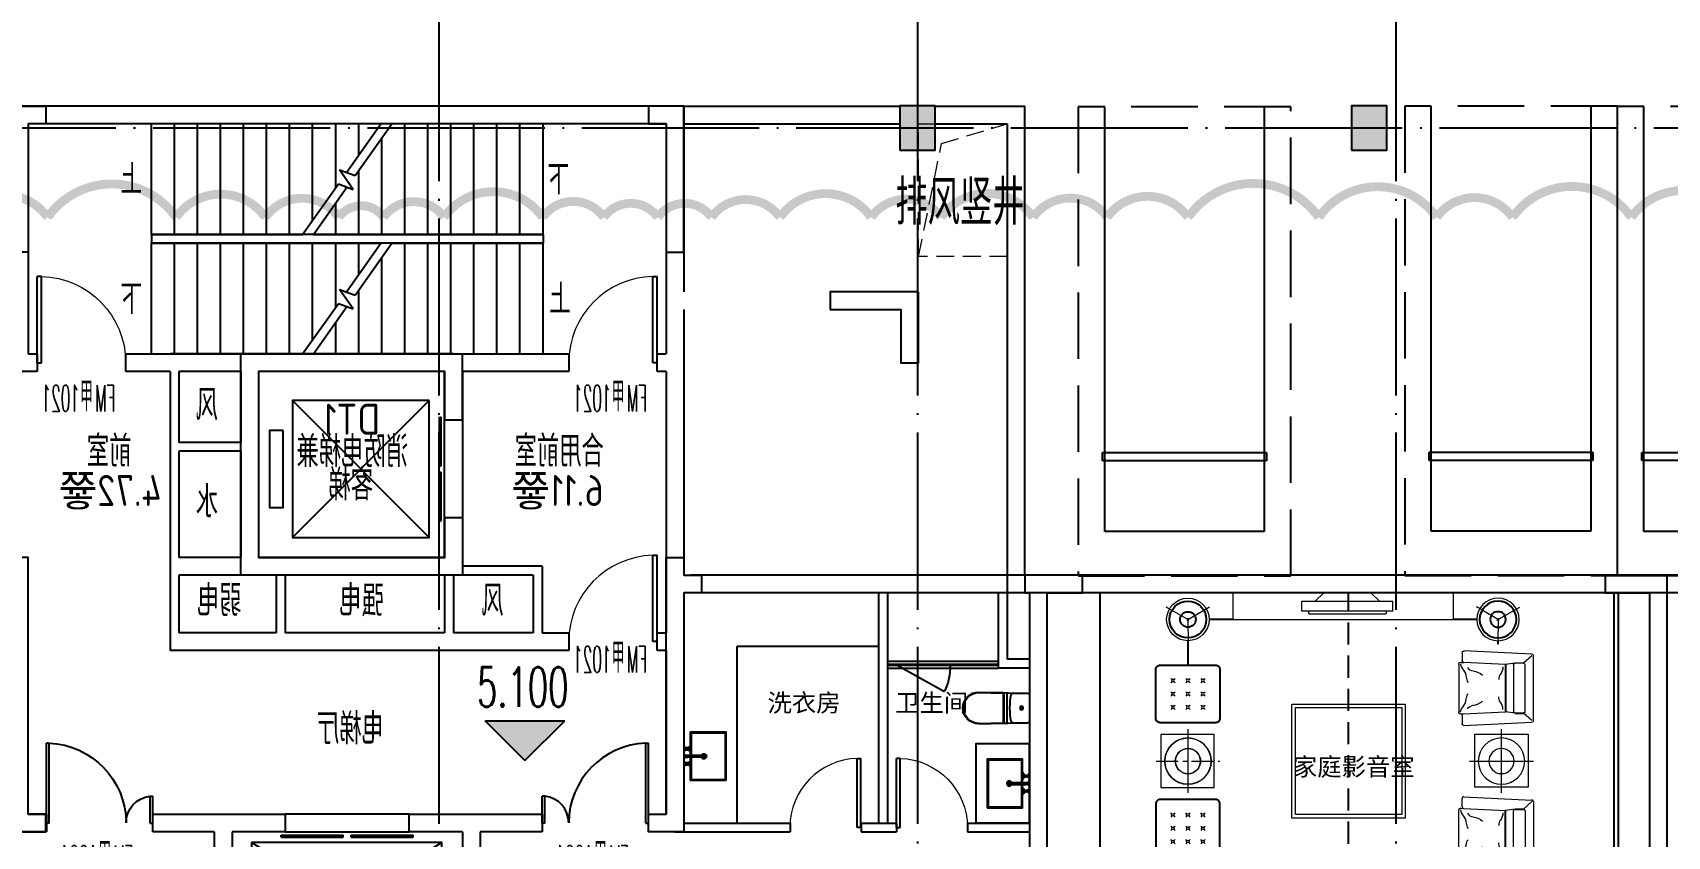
# Model space of a CAD drawing. Header units: millimetres. Extents: x 1337745 to 1642153, y -192803 to 266425.
# Drawn here: x 1498862 to 1517312, y 95608 to 104687 of the extents above; entities that cross this region are included whole.
import ezdxf
from ezdxf.enums import TextEntityAlignment as Align

# ---------------------------------------------------------------- set-up
doc = ezdxf.new("R2010")
doc.units = ezdxf.units.MM
doc.header["$LTSCALE"] = 1000
doc.header["$MEASUREMENT"] = 0
for name, pattern in [('( Hidden )', [0.375, 0.25, -0.125]), ('__附着_A09-停车位、行车流线模块_TEN24RUY_设计区$0$DASH', [0.35, 0.25, -0.1]), ('CENTER', [2, 1.25, -0.25, 0.25, -0.25]), ('DOTE', [2.42, 2, -0.2, 0.02, -0.2]), ('HIDDEN', [0.375, 0.25, -0.125]), ('HIDDEN2', [4.7625, 3.175, -1.5875])]:
    doc.linetypes.add(name, pattern=pattern)
for name, color, linetype in [('__附着_A09-停车位、行车流线模块_TEN24RUY_设计区$0$STD-PARK', 103, '__附着_A09-停车位、行车流线模块_TEN24RUY_设计区$0$DASH'), ('A-BALCONY', 7, 'Continuous'), ('A-PUB_DIM', 3, 'Continuous'), ('COLUMN', 2, 'Continuous'), ('DIM_ELEV', 3, 'Continuous'), ('DIM_SYMB', 7, 'Continuous'), ('DOTE', 16, 'DOTE'), ('IE-FURN', 33, 'Continuous'), ('P-FURN-高柜', 5, 'Continuous'), ('P-卫生隔断', 30, 'Continuous'), ('P-固定家具（悬空）', 142, 'Continuous'), ('P-洁具', 31, 'Continuous'), ('P-活动家具', 146, 'Continuous'), ('PUB_HATCH', 8, 'Continuous'), ('PUB_TEXT', 7, 'Continuous'), ('REF', 8, 'HIDDEN2'), ('STAIR', 61, 'Continuous'), ('WALL', 2, 'Continuous'), ('WALL1', 51, 'Continuous'), ('WINDOW', 4, 'Continuous'), ('WINDOW_TEXT', 7, 'Continuous'), ('剪力墙', 6, 'Continuous'), ('文字标注', 255, 'Continuous'), ('砖墙', 30, 'Continuous')]:
    doc.layers.add(name, color=color, linetype=linetype)
doc.layers.add('furniture', color=6, linetype='Continuous', lineweight=13)
doc.layers.add('投影线-细虚线', color=15, linetype='Continuous', lineweight=0)
doc.styles.add('_TCH_DIM', font='SIMPLEX.shx', dxfattribs={"width": 0.85, "bigfont": 'GBCBIG.shx'})
doc.styles.add('_TCH_DIM_T3', font='SIMPLEX', dxfattribs={"width": 0.705882, "bigfont": 'GBCBIG'})
doc.styles.add('_TCH_WINDOW', font='SIMPLEX.shx', dxfattribs={"width": 0.6, "height": 3.5, "bigfont": 'GBCBIG.shx'})
doc.styles.get("Standard").update_dxf_attribs({"font": 'GBENOR', "bigfont": 'GBCBIG'})
doc.styles.add('黑体', font='SIMHEI.TTF')
doc.dimstyles.new('_TCH_ARCH&&50', dxfattribs={"dimtxt": 148.75, "dimasz": 50, "dimexe": 125, "dimexo": 150, "dimgap": 50, "dimtad": 1, "dimdec": 0, "dimzin": 0, "dimdsep": 46, "dimtxsty": '_TCH_DIM_T3', "dimblk": 'ARCHTICK', "dimcen": 0.09, "dimclrt": 7, "dimazin": 2, "dimtfac": 1, "dimtdec": 0, "dimtix": 1, "dimtmove": 2, "dimatfit": 3, "dimfxl": 1, "dimtolj": 1, "dimtzin": 0, "dimarcsym": 0})

# ---------------------------------------------------------------- blocks, each defined once
blk = doc.blocks.new('_ArchTick')
at = {"color": 0, "linetype": 'ByBlock', "const_width": 0.4}
blk.add_lwpolyline([(-0.5, -0.5), (0.5, 0.5)], dxfattribs=at)
blk = doc.blocks.new('*D62')
at = {"layer": 'A-PUB_DIM', "color": 0, "lineweight": -2, "transparency": 16777216}
for p, q in [((3032305, -671084), (3032349, -670693)), ((3032335, -670818), (3032434, -670829)), ((3032404, -671096), (3032448, -670705))]:
    blk.add_line(p, q, dxfattribs=at)
at = {"layer": 'Defpoints', "color": 0, "transparency": 16777216}
for p in [(3032434, -670829), (3032288, -671233), (3032387, -671245)]:
    blk.add_point(p, dxfattribs=at)
at = {"layer": 'A-PUB_DIM', "color": 0, "lineweight": -2, "transparency": 16777216, "xscale": 50, "yscale": 50, "zscale": 50}
for p, rotation in [((3032335, -670818), 173.5415813662658), ((3032434, -670829), 353.5415813662658)]:
    blk.add_blockref('_ArchTick', p, dxfattribs=dict(at, rotation=rotation))
at = {"layer": 'A-PUB_DIM', "color": 7, "transparency": 16777216, "insert": (3032176, -670661), "char_height": 148.8, "attachment_point": 5, "rotation": 353.5416, "style": '_TCH_DIM_T3'}
blk.add_mtext('\\A1;100', dxfattribs=at)
blk = doc.blocks.new('*D63')
at = {"layer": 'A-PUB_DIM', "color": 0, "lineweight": -2, "transparency": 16777216}
for p, q in [((3032404, -671096), (3032448, -670705)), ((3032434, -670829), (3033627, -670964)), ((3033596, -671231), (3033641, -670840))]:
    blk.add_line(p, q, dxfattribs=at)
at = {"layer": 'Defpoints', "color": 0, "transparency": 16777216}
for p in [(3033627, -670964), (3032387, -671245), (3033579, -671380)]:
    blk.add_point(p, dxfattribs=at)
at = {"layer": 'A-PUB_DIM', "color": 0, "lineweight": -2, "transparency": 16777216, "xscale": 50, "yscale": 50, "zscale": 50}
for p, rotation in [((3032434, -670829), 173.5415813662163), ((3033627, -670964), 353.5415813662163)]:
    blk.add_blockref('_ArchTick', p, dxfattribs=dict(at, rotation=rotation))
at = {"layer": 'A-PUB_DIM', "color": 7, "transparency": 16777216, "insert": (3033044, -670773), "char_height": 148.8, "attachment_point": 5, "rotation": 353.5416, "style": '_TCH_DIM_T3'}
blk.add_mtext('\\A1;1200', dxfattribs=at)
blk = doc.blocks.new('*D64')
at = {"layer": 'A-PUB_DIM', "color": 0, "lineweight": -2, "transparency": 16777216}
for p, q in [((3033596, -671231), (3033641, -670840)), ((3033627, -670964), (3034123, -671020)), ((3034093, -671287), (3034137, -670896))]:
    blk.add_line(p, q, dxfattribs=at)
at = {"layer": 'Defpoints', "color": 0, "transparency": 16777216}
for p in [(3034123, -671020), (3033579, -671380), (3034076, -671436)]:
    blk.add_point(p, dxfattribs=at)
at = {"layer": 'A-PUB_DIM', "color": 0, "lineweight": -2, "transparency": 16777216, "xscale": 50, "yscale": 50, "zscale": 50}
for p, rotation in [((3033627, -670964), 173.5415813662127), ((3034123, -671020), 353.5415813662127)]:
    blk.add_blockref('_ArchTick', p, dxfattribs=dict(at, rotation=rotation))
at = {"layer": 'A-PUB_DIM', "color": 7, "transparency": 16777216, "insert": (3033889, -670868), "char_height": 148.8, "attachment_point": 5, "rotation": 353.5416, "style": '_TCH_DIM_T3'}
blk.add_mtext('\\A1;500', dxfattribs=at)
blk = doc.blocks.new('*D65')
at = {"layer": 'A-PUB_DIM', "color": 0, "lineweight": -2, "transparency": 16777216}
for p, q in [((3034093, -671287), (3034137, -670896)), ((3034123, -671020), (3034223, -671031)), ((3034193, -671298), (3034237, -670907))]:
    blk.add_line(p, q, dxfattribs=at)
at = {"layer": 'Defpoints', "color": 0, "transparency": 16777216}
for p in [(3034223, -671031), (3034076, -671436), (3034176, -671447)]:
    blk.add_point(p, dxfattribs=at)
at = {"layer": 'A-PUB_DIM', "color": 0, "lineweight": -2, "transparency": 16777216, "xscale": 50, "yscale": 50, "zscale": 50}
for p, rotation in [((3034123, -671020), 173.5415813661032), ((3034223, -671031), 353.5415813661032)]:
    blk.add_blockref('_ArchTick', p, dxfattribs=dict(at, rotation=rotation))
at = {"layer": 'A-PUB_DIM', "color": 7, "transparency": 16777216, "insert": (3034158, -671162), "char_height": 148.8, "attachment_point": 5, "rotation": 353.5416, "style": '_TCH_DIM_T3'}
blk.add_mtext('\\A1;100', dxfattribs=at)
blk = doc.blocks.new('*D66')
at = {"layer": 'A-PUB_DIM', "color": 0, "lineweight": -2, "transparency": 16777216}
for p, q in [((3034193, -671298), (3034237, -670907)), ((3035087, -671399), (3035131, -671008)), ((3034223, -671031), (3035117, -671133))]:
    blk.add_line(p, q, dxfattribs=at)
at = {"layer": 'Defpoints', "color": 0, "transparency": 16777216}
for p in [(3035117, -671133), (3034176, -671447), (3035070, -671548)]:
    blk.add_point(p, dxfattribs=at)
at = {"layer": 'A-PUB_DIM', "color": 0, "lineweight": -2, "transparency": 16777216, "xscale": 50, "yscale": 50, "zscale": 50}
for p, rotation in [((3034223, -671031), 173.5415813662182), ((3035117, -671133), 353.5415813662182)]:
    blk.add_blockref('_ArchTick', p, dxfattribs=dict(at, rotation=rotation))
at = {"layer": 'A-PUB_DIM', "color": 7, "transparency": 16777216, "insert": (3034684, -670958), "char_height": 148.8, "attachment_point": 5, "rotation": 353.5416, "style": '_TCH_DIM_T3'}
blk.add_mtext('\\A1;900', dxfattribs=at)
blk = doc.blocks.new('__附着_A09-停车位、行车流线模块_TEN24RUY_设计区$0$停车位1')
at = {"layer": '__附着_A09-停车位、行车流线模块_TEN24RUY_设计区$0$STD-PARK', "linetype": '__附着_A09-停车位、行车流线模块_TEN24RUY_设计区$0$DASH', "ltscale": 3}
for p, q in [((-168810, -21850), (-171210, -21850)), ((-171210, -21850), (-171210, -27150)), ((-168810, -27150), (-168810, -21850)), ((-171210, -27150), (-168810, -27150))]:
    blk.add_line(p, q, dxfattribs=at)
at = {"layer": 'Defpoints', "color": 9, "linetype": 'ByBlock', "ltscale": 1200}
for p, q in [((-170910, -26650), (-170910, -21850)), ((-169110, -21850), (-169110, -26650)), ((-170935, -25850), (-170935, -25758)), ((-170935, -25758), (-169085, -25758)), ((-169085, -25758), (-169085, -25850)), ((-169085, -25850), (-170935, -25850)), ((-169110, -26650), (-170910, -26650))]:
    blk.add_line(p, q, dxfattribs=at)
blk = doc.blocks.new('_FZH')
blk.add_lwpolyline([(-0.5, -0.5), (0.5, -0.5), (0.5, 0.5), (-0.5, 0.5)], close=True)
at = {"layer": 'PUB_HATCH'}
blk.add_solid([(-0.5, -0.5), (0.5, -0.5), (-0.5, 0.5), (0.5, 0.5)], dxfattribs=at)
blk = doc.blocks.new('A$C71264A39')
at = {"layer": '剪力墙'}
for p, q in [((-34550, 11200), (-35150, 11200)), ((-34550, 11000), (-34550, 11200)), ((-35150, 11000), (-35150, 7600)), ((-34950, 11000), (-34550, 11000)), ((-34950, 7800), (-34950, 11000))]:
    blk.add_line(p, q, dxfattribs=at)
for points in [[(-46650, 16500), (-46250, 16500), (-46250, 16300), (-46450, 16300), (-46450, 14850), (-46650, 14850), (-46650, 16500)], [(-39050, 16500), (-39450, 16500), (-39450, 16300), (-39250, 16300), (-39250, 14850), (-39050, 14850), (-39050, 16500)], [(-36400, 14400), (-37400, 14400), (-37400, 14200), (-36600, 14200), (-36600, 13600), (-36400, 13600), (-36400, 14400)], [(-41550, 11200), (-44050, 11200), (-44050, 13700), (-41550, 13700)], [(-41550, 12950), (-41550, 13700)], [(-41550, 12950), (-41750, 12950), (-41750, 13500), (-43850, 13500), (-43850, 11400), (-41750, 11400), (-41750, 11850), (-41550, 11850), (-41550, 11200)], [(-46250, 8500), (-46450, 8500), (-46450, 11100), (-46450, 11400), (-46650, 11400), (-46650, 11200), (-46850, 11200), (-46850, 11000), (-46650, 11000), (-46650, 8300), (-46250, 8300), (-46250, 8500)], [(-39450, 8500), (-39250, 8500), (-39250, 11100), (-39250, 11400), (-39050, 11400), (-39050, 11200), (-38850, 11200), (-38850, 11000), (-39050, 11000), (-39050, 8300), (-39450, 8300), (-39450, 8500)], [(-35150, 11200), (-35200, 11200), (-35200, 11000), (-35150, 11000)], [(-27950, 11200), (-28650, 11200), (-28650, 11000), (-28150, 11000), (-28150, 7800), (-28550, 7800), (-28550, 7600), (-27950, 7600), (-27950, 11200)]]:
    blk.add_lwpolyline(points, dxfattribs=at)
blk = doc.blocks.new('$DorLib2D$00000225')
at = {"color": 0}
for p, q in [((0.475, -0.001), (0.475, 0.752)), ((0.475, 0.752), (0.5, 0.752)), ((0.5, -0.001), (0.5, 0.752)), ((-0.5, 0), (-0.5, 0.252)), ((-0.475, 0.252), (-0.5, 0.252)), ((-0.475, 0), (-0.475, 0.252)), ((-0.475, 0), (-0.5, 0)), ((0.475, -0.001), (0.5, -0.001))]:
    blk.add_line(p, q, dxfattribs=at)
for centre, radius, start, end in [((0.505, -0.002), 0.755, 92.2493, 179.7238), ((-0.501, 0.003), 0.251, 359.7899, 84.0974)]:
    blk.add_arc(centre, radius, start, end, dxfattribs=at)
blk = doc.blocks.new('$DorLib2D$00000001')
for p, q in [((0.45, 0.975), (0.5, 0.975)), ((0.45, 0), (0.45, 0.975)), ((0.5, 0), (0.5, 0.975)), ((0.5, 0), (0.45, 0))]:
    blk.add_line(p, q)
at = {"lineweight": 13}
blk.add_arc((0.475, 0), 0.975, 91.4693, 180, dxfattribs=at)
blk = doc.blocks.new('$DORLIB2D$00000127')
at = {"color": 0}
for points in [[(-0.533, 0.795), (-0.533, 0.69)], [(-0.033, 0.795), (-0.533, 0.795)], [(-0.033, 0.795), (-0.033, 0.69)], [(0.533, 0.795), (0.033, 0.795)], [(0.033, 0.795), (0.033, 0.69)], [(0.533, 0.795), (0.533, 0.69)], [(-0.033, 0.69), (-0.533, 0.69)], [(0.533, 0.69), (0.033, 0.69)], [(0.5, 0.5), (-0.5, 0.5)]]:
    blk.add_lwpolyline(points, dxfattribs=at)
blk = doc.blocks.new('A$C7F7A49FB')
at = {"layer": 'DIM_SYMB'}
for points in [[(1390, -625, 0, 0, 0), (3170, -625, 80, 0, 0), (3470, -625, 0, 0, 0)], [(5810, -625, 0, 0, 0), (4030, -625, 80, 0, 0), (3730, -625, 0, 0, 0)], [(1390, -1975, 0, 0, 0), (3170, -1975, 80, 0, 0), (3470, -1975, 0, 0, 0)], [(5810, -1975, 0, 0, 0), (4030, -1975, 80, 0, 0), (3730, -1975, 0, 0, 0)]]:
    blk.add_lwpolyline(points, format="xyseb", dxfattribs=at)
at = {"layer": 'STAIR'}
for p, q in [((1390, -1250), (1390, 0)), ((1650, -1250), (1650, 0)), ((1910, -1250), (1910, 0)), ((2170, -1250), (2170, 0)), ((2430, -1250), (2430, 0)), ((2690, -1250), (2690, 0)), ((2950, -1250), (2950, 0)), ((3511, -586), (3097, 0)), ((3210, -1250), (3210, -160)), ((3608, -550), (3219, 0)), ((3470, -355), (3470, 0)), ((3730, -722), (3730, 0)), ((3990, -1090), (3990, 0)), ((4250, -1250), (4250, 0)), ((4510, -1250), (4510, 0)), ((4770, -1250), (4770, 0)), ((5030, -1250), (5030, 0)), ((5290, -1250), (5290, 0)), ((5550, -1250), (5550, 0)), ((5810, -1250), (5810, 0)), ((3470, -1250), (3470, -528)), ((3686, -521), (3511, -586)), ((3533, -742), (3686, -521)), ((3700, -680), (3533, -742)), ((3981, -1250), (3603, -716)), ((4103, -1250), (3700, -680)), ((3730, -1250), (3730, -895)), ((3981, -1250), (1390, -1250)), ((5810, -1250), (4103, -1250)), ((3097, -1350), (1390, -1350)), ((1390, -2600), (1390, -1350)), ((1650, -2600), (1650, -1350)), ((1910, -2600), (1910, -1350)), ((2170, -2600), (2170, -1350)), ((2430, -2600), (2430, -1350)), ((2690, -2600), (2690, -1350)), ((2950, -2600), (2950, -1350)), ((3511, -1936), (3097, -1350)), ((5810, -1350), (3219, -1350)), ((3608, -1900), (3219, -1350)), ((3470, -1705), (3470, -1350)), ((3730, -2072), (3730, -1350)), ((3990, -2440), (3990, -1350)), ((4250, -2600), (4250, -1350)), ((4510, -2600), (4510, -1350)), ((4770, -2600), (4770, -1350)), ((5030, -2600), (5030, -1350)), ((5290, -2600), (5290, -1350)), ((5550, -2600), (5550, -1350)), ((5810, -2600), (5810, -1350)), ((3210, -2600), (3210, -1510)), ((3470, -2600), (3470, -1878)), ((3686, -1871), (3511, -1936)), ((3533, -2092), (3686, -1871)), ((3700, -2030), (3533, -2092)), ((3981, -2600), (3603, -2066)), ((4103, -2600), (3700, -2030)), ((3730, -2600), (3730, -2245)), ((3981, -2600), (1390, -2600)), ((5810, -2600), (4103, -2600))]:
    blk.add_line(p, q, dxfattribs=at)
at = {"layer": 'WALL'}
for p, q in [((-200, 200), (-200, -1900)), ((-200, 200), (7400, 200)), ((7400, 200), (7400, -2800)), ((0, 0), (0, -2000)), ((0, 0), (7200, 0)), ((7200, 0), (7200, -2600)), ((1390, -1250), (5810, -1250)), ((1390, -1250), (1390, -1350)), ((5810, -1250), (5810, -1350)), ((1390, -1350), (5810, -1350)), ((0, -2000), (0, -2600)), ((-200, -2100), (-200, -2700)), ((-200, -2700), (-200, -5100)), ((100, -2600), (0, -2600)), ((100, -2800), (100, -2600)), ((2400, -2600), (1100, -2600)), ((1100, -2600), (1100, -2800)), ((2400, -2600), (4700, -2600)), ((4700, -2600), (5600, -2600)), ((6100, -2600), (5600, -2600)), ((6100, -2800), (6100, -2600)), ((7200, -2600), (7100, -2600)), ((7100, -2600), (7100, -2800)), ((0, -2800), (100, -2800)), ((0, -2800), (0, -5200)), ((1100, -2800), (2300, -2800)), ((2300, -2800), (2300, -3350)), ((2500, -3350), (2500, -2800)), ((2500, -2800), (4600, -2800)), ((4600, -2800), (4600, -3600)), ((4800, -2800), (4800, -3600)), ((4800, -2800), (5500, -2800)), ((5500, -2800), (5500, -3600)), ((5600, -2800), (5600, -3600)), ((5600, -2800), (6100, -2800)), ((7100, -2800), (7400, -2800)), ((2300, -3350), (2500, -3350)), ((4600, -3600), (4600, -4900)), ((4800, -3600), (5500, -3600)), ((5600, -3600), (5600, -5000)), ((4800, -3700), (5500, -3700)), ((4800, -3700), (4800, -4900)), ((5500, -3700), (5500, -4900)), ((2500, -4450), (2300, -4450)), ((2300, -4450), (2300, -5000)), ((2500, -4900), (2500, -4450)), ((2500, -4900), (2500, -4900)), ((2500, -4900), (4400, -4900)), ((4400, -4900), (4600, -4900)), ((4800, -4900), (5500, -4900)), ((1400, -5000), (1400, -5750)), ((1400, -5000), (2300, -5000)), ((1500, -5100), (1500, -5750)), ((1500, -5100), (2400, -5100)), ((2400, -5100), (2400, -5750)), ((2400, -5100), (2400, -5100)), ((2500, -5100), (2500, -5750)), ((2500, -5100), (4300, -5100)), ((4300, -5100), (4300, -5750)), ((4400, -5100), (4400, -5750)), ((4400, -5100), (4700, -5100)), ((4700, -5100), (5500, -5100)), ((5500, -5100), (5500, -5750)), ((5600, -5000), (5600, -5950)), ((-200, -5300), (-200, -5850)), ((0, -5200), (0, -5750)), ((-200, -5850), (-200, -8000)), ((100, -5750), (0, -5750)), ((100, -5950), (100, -5750)), ((1400, -5750), (1100, -5750)), ((1100, -5750), (1100, -5950)), ((1500, -5750), (2400, -5750)), ((2500, -5750), (4300, -5750)), ((4400, -5750), (5500, -5750)), ((0, -5950), (100, -5950)), ((0, -5950), (0, -7800)), ((1100, -5950), (1500, -5950)), ((1500, -5950), (2500, -5950)), ((2500, -5950), (4400, -5950)), ((4400, -5950), (5600, -5950)), ((200, -7800), (0, -7800)), ((200, -8000), (200, -7800)), ((2200, -7800), (1400, -7800)), ((1400, -7800), (1400, -8000)), ((2900, -7800), (2200, -7800)), ((2900, -8000), (2900, -7800)), ((5000, -7800), (4300, -7800)), ((4300, -7800), (4300, -8000)), ((5795, -7800), (5000, -7800)), ((5795, -8000), (5795, -7800)), ((7200, -7800), (6995, -7800)), ((6995, -7800), (6995, -8000)), ((-200, -8000), (200, -8000)), ((1400, -8000), (2100, -8000)), ((2100, -8000), (2100, -9800)), ((2300, -8000), (2300, -9800)), ((2300, -8000), (2900, -8000)), ((4300, -8000), (4900, -8000)), ((4900, -8000), (4900, -9800)), ((5100, -8000), (5100, -9800)), ((5100, -8000), (5795, -8000)), ((6995, -8000), (7400, -8000)), ((1400, -10350), (1400, -9800)), ((1400, -9800), (2100, -9800)), ((2300, -9800), (3605, -9800)), ((3605, -9800), (4900, -9800)), ((5100, -9800), (5800, -9800)), ((5800, -10350), (5800, -9800)), ((1500, -10250), (1500, -10000)), ((1500, -10000), (2400, -10000)), ((2400, -10000), (2400, -10250)), ((2500, -10000), (2500, -10350)), ((2500, -10000), (4850, -10000)), ((4850, -10350), (4850, -10000)), ((4950, -10250), (4950, -10000)), ((4950, -10000), (5700, -10000)), ((5700, -10250), (5700, -10000)), ((1500, -10250), (2400, -10250)), ((5700, -10250), (4950, -10250)), ((1400, -10350), (2500, -10350)), ((5800, -10350), (4850, -10350))]:
    blk.add_line(p, q, dxfattribs=at)
at = {"layer": 'WINDOW'}
for p, q in [((4216, -4675), (2676, -3125)), ((2676, -4675), (4216, -3125)), ((2300, -3350), (2300, -4450)), ((2900, -7800), (4300, -7800)), ((2531, -9460), (4681, -8120)), ((2531, -8120), (4681, -9460))]:
    blk.add_line(p, q, dxfattribs=at)
for points in [[(2676, -3125), (4216, -3125), (4216, -4675), (2676, -4675)], [(4321, -3465), (4476, -3465), (4476, -4335), (4321, -4335)], [(4681, -8120), (4681, -9460), (2531, -9460), (2531, -8120)], [(4041, -9520), (4041, -9675), (3171, -9675), (3171, -9520)]]:
    blk.add_lwpolyline(points, close=True, dxfattribs=at)
for name, p, xscale, yscale, zscale, rotation in [('$DorLib2D$00000001', (600, -2700), -1000, 1000, -1000, 359.9999999999666), ('$DorLib2D$00000001', (6600, -2700), 1000, 1000, 1000, 359.9999999999666), ('$DORLIB2D$00000127', (2400, -3900), 1100, 199.9999999999418, 1100, 270), ('$DorLib2D$00000001', (600, -5850), -1000, 1000, -1000, 359.9999999999666), ('$DorLib2D$00000225', (800, -7900), -1200, 1200.000000000058, -1200, 359.9999999999611), ('$DorLib2D$00000225', (6395, -7900), 1200, 1200, 1200, 359.999999999961), ('$DORLIB2D$00000127', (3600, -7900), -1400, 199.9999999999418, 1400, 179.9999999999619)]:
    blk.add_blockref(name, p, dxfattribs=dict(at, xscale=xscale, yscale=yscale, zscale=zscale, rotation=rotation))
at = {"layer": 'A-BALCONY', "char_height": 350}
for s, insert, width, attachment_point in [('风', (5056, -3002), 1805.59, 1), ('DT1', (3229, -3163), 1805.59, 1), ('合用前室', (702, -3524), 1805.59, 1), ('消防电梯兼', (2912, -3529), 1805.59, 1), ('前室', (6035, -3524), 1805.59, 1), ('客梯', (3309, -3904), 1805.59, 1), ('6.11{\\fSimSun|b0|i0|c129|p2;쯓}', (1749, -3968), 1805.59, 3), ('4.72{\\fSimSun|b0|i0|c129|p2;쯓}', (6860, -3968), 1805.59, 3), ('水', (5056, -4096), 1805.59, 1), ('风', (1832, -5211), 1805.59, 1), ('强电', (3185, -5211), 1805.59, 1), ('弱电', (4790, -5211), 1805.59, 1), ('电梯厅', (3185, -6660), 1805.59, 1), ('DT2', (3319, -8394), 1805.59, 1), ('无障碍担架梯', (2816, -8809), 1805.59, 1), ('水', (1993, -9905), 621.82, 3), ('水', (5211, -9905), 621.82, 1)]:
    blk.add_mtext(s, dxfattribs=dict(at, insert=insert, width=width, attachment_point=attachment_point))
at = {"layer": 'PUB_TEXT', "style": '_TCH_DIM'}
for s, p in [('下', (1095, -800)), ('上', (5915, -800)), ('上', (1076, -2150)), ('下', (5915, -2150))]:
    blk.add_text(s, height=338, dxfattribs=at).set_placement(p)
at = {"layer": 'WINDOW_TEXT', "style": '_TCH_WINDOW'}
for s, height, width, p in [('甲', 338, 0.6, (469, -3250)), ('甲', 338, 0.6, (6469, -3250)), ('FM', 297.5, 0.423529, (217, -3250)), ('1021', 297.5, 0.423529, (617, -3250)), ('FM', 297.5, 0.423529, (6217, -3250)), ('1021', 297.5, 0.423529, (6617, -3250)), ('FM', 297.5, 0.423529, (217, -6200)), ('甲', 338, 0.6, (469, -6200)), ('1021', 297.5, 0.423529, (617, -6200)), ('甲', 338, 0.6, (669, -8450)), ('甲', 338, 0.6, (6264, -8450)), ('FM', 297.5, 0.423529, (417, -8450)), ('1221', 297.5, 0.423529, (817, -8450)), ('FM', 297.5, 0.423529, (6012, -8450)), ('1221', 297.5, 0.423529, (6412, -8450))]:
    blk.add_text(s, height=height, dxfattribs=dict(at, width=width)).set_placement(p)
blk = doc.blocks.new('A$C175371E0')
at = {"layer": 'furniture', "color": 8}
for p, q in [((-180, 161), (-194, 175)), ((-180, 140), (-194, 126)), ((-180, 11), (-194, 25)), ((-158, 161), (-144, 175)), ((-158, 140), (-144, 126)), ((-158, 11), (-144, 25)), ((-11, 161), (-25, 175)), ((-11, 140), (-25, 126)), ((-11, 11), (-25, 25)), ((11, 161), (25, 175)), ((11, 140), (25, 126)), ((11, 11), (25, 25)), ((158, 161), (144, 175)), ((158, 140), (144, 126)), ((158, 11), (144, 25)), ((180, 161), (194, 175)), ((180, 140), (194, 126)), ((180, 11), (194, 25)), ((-180, -11), (-194, -25)), ((-180, -140), (-194, -126)), ((-180, -161), (-194, -175)), ((-158, -11), (-144, -25)), ((-158, -140), (-144, -126)), ((-158, -161), (-144, -175)), ((-11, -11), (-25, -25)), ((-11, -140), (-25, -126)), ((-11, -161), (-25, -175)), ((11, -11), (25, -25)), ((11, -140), (25, -126)), ((11, -161), (25, -175)), ((158, -11), (144, -25)), ((158, -140), (144, -126)), ((158, -161), (144, -175)), ((180, -11), (194, -25)), ((180, -140), (194, -126)), ((180, -161), (194, -175))]:
    blk.add_line(p, q, dxfattribs=at)
for centre in [(-169, 151), (-169, 0), (0, 151), (0, 0), (169, 151), (169, 0), (-169, -151), (0, -151), (169, -151)]:
    blk.add_circle(centre, 15, dxfattribs=at)
at = {"layer": 'IE-FURN'}
blk.add_lwpolyline([(-362, 275), (-362, -275, 0.414214), (-312, -325), (312, -325, 0.414214), (362, -275), (362, 275, 0.414214), (312, 325), (-312, 325, 0.414214)], format="xyb", close=True, dxfattribs=at)
blk = doc.blocks.new('uio')
at = {"lineweight": 5, "ltscale": 0.03}
for p, q in [((-104844, -966881), (-104736, -966120)), ((-104716, -966104), (-103987, -966174)), ((-104651, -966317), (-104642, -966224)), ((-104621, -966207), (-104099, -966257)), ((-103970, -966193), (-104007, -966961)), ((-104651, -966317), (-104648, -966429)), ((-104651, -966317), (-104648, -966429)), ((-104112, -966387), (-104634, -966338)), ((-104112, -966387), (-104634, -966338)), ((-104091, -966371), (-104115, -966479)), ((-104091, -966371), (-104115, -966479)), ((-104082, -966277), (-104091, -966371)), ((-104082, -966277), (-104091, -966371)), ((-104714, -966896), (-104648, -966429)), ((-104115, -966479), (-104648, -966429)), ((-104115, -966479), (-104138, -966950)), ((-104734, -966912), (-104828, -966903)), ((-104719, -966931), (-104714, -966896)), ((-104160, -967004), (-104702, -966952)), ((-104140, -966986), (-104138, -966950)), ((-104028, -966979), (-104121, -966970))]:
    blk.add_line(p, q, dxfattribs=at)
for p, q in [((-104651, -966317), (-104642, -966224)), ((-104115, -966479), (-104648, -966429))]:
    blk.add_line(p, q)
for centre, start, end in [((-104718, -966123), 84.5739, 171.9109), ((-104623, -966226), 84.5739, 174.5739), ((-104623, -966226), 84.5739, 174.5739), ((-103989, -966192), 357.2369, 84.5739), ((-104632, -966319), 174.5739, 264.5739), ((-104632, -966319), 174.5739, 264.5739), ((-104110, -966369), 264.5739, 354.5739), ((-104110, -966369), 264.5739, 354.5739), ((-104101, -966276), 354.5739, 84.5739), ((-104101, -966276), 354.5739, 84.5739), ((-104826, -966884), 171.9109, 264.5739), ((-104733, -966893), 264.5739, 351.9109), ((-104701, -966934), 171.9109, 264.5739), ((-104119, -966951), 177.2369, 264.5739), ((-104029, -966960), 274.8838, 7.5468), ((-104158, -966985), 264.5739, 357.2369)]:
    blk.add_arc(centre, 18.7, start, end, dxfattribs=at)
at = {"layer": 'furniture', "color": 8}
for p, q in [((-104718, -966123), (-104642, -966224)), ((-103989, -966192), (-104082, -966277))]:
    blk.add_line(p, q, dxfattribs=at)
for points in [[(-104624, -966459, -0.157856), (-104544, -966495, 0.195258), (-104485, -966517, 0.506042)], [(-104144, -966505, 0.157856), (-104230, -966525, -0.195258), (-104291, -966535, -0.506042)], [(-104655, -966859, 0.215808), (-104609, -966798, -0.158378), (-104551, -966698, -0.75133)], [(-104655, -966859, 0.215808), (-104609, -966798, -0.158378), (-104551, -966698, -0.75133)], [(-104189, -966903, -0.215808), (-104222, -966835, 0.158378), (-104261, -966726, 0.75133)], [(-104189, -966903, -0.215808), (-104222, -966835, 0.158378), (-104261, -966726, 0.75133)], [(-104701, -966934, 0.13045), (-104627, -966906, -0.166434), (-104547, -966883, 0.138962), (-104485, -966868, -0.132288)], [(-104701, -966934, 0.13045), (-104627, -966906, -0.166434), (-104547, -966883, 0.138962), (-104485, -966868, -0.132288)], [(-104158, -966985, -0.13045), (-104225, -966944, 0.166434), (-104299, -966906, -0.138962), (-104358, -966880, 0.132288)], [(-104158, -966985, -0.13045), (-104225, -966944, 0.166434), (-104299, -966906, -0.138962), (-104358, -966880, 0.132288)]]:
    blk.add_lwpolyline(points, format="xyb", dxfattribs=at)
blk = doc.blocks.new('IFF-Lamp400')
at = {"lineweight": 5, "ltscale": 0.03}
for p, q in [((-7, -12), (116, 205)), ((-7, -12), (116, 205)), ((13, 0), (-236, -2)), ((13, 0), (-236, -2)), ((-7, 11), (120, -203)), ((-7, 11), (120, -203))]:
    blk.add_line(p, q, dxfattribs=at)
at = {"lineweight": 5, "ltscale": 0.03, "const_width": 6.67}
for points in [[(95, 167), (115, 203)], [(95, 167), (115, 203)], [(-192, -2), (-233, -2)], [(-192, -2), (-233, -2)], [(98, -166), (118, -201)], [(98, -166), (118, -201)]]:
    blk.add_lwpolyline(points, dxfattribs=at)
at = {"lineweight": 5, "ltscale": 0.03}
blk.add_circle((0, 0), 200, dxfattribs=at)
at = {"linetype": 'ByBlock'}
for radius in [173, 173, 73.3, 73.3]:
    blk.add_circle((0, 0), radius, dxfattribs=at)
blk = doc.blocks.new('A$C2EEA3612')
at = {"linetype": 'Continuous'}
for p, q in [((-180, 570), (-173, 300)), ((-175, 570), (-168, 300)), ((175, 570), (168, 300)), ((180, 570), (173, 300)), ((-173, 300), (-171, 240)), ((-172, 255), (172, 255)), ((-171, 240), (-169, 187)), ((-169, 187), (-166, 19)), ((-163, 295), (163, 295)), ((-163, 290), (163, 290)), ((169, 187), (166, 19)), ((171, 240), (169, 187)), ((173, 300), (171, 240)), ((-146, 0), (146, 0))]:
    blk.add_line(p, q, dxfattribs=at)
for radius in [20, 15]:
    blk.add_circle((0, 90), radius, dxfattribs=at)
for centre, radius, start, end in [((0, 570), 180, 0, 180), ((0, 570), 175, 0, 180), ((-163, 300), 10, 181.7534, 270), ((-149, 187), 20, 99.8557, 181.7534), ((-163, 300), 5, 181.7534, 270), ((0, -673), 893, 80.1443, 99.8557), ((149, 187), 20, 358.2466, 80.1443), ((163, 300), 5, 270, 358.2466), ((163, 300), 10, 270, 358.2466), ((-146, 20), 20, 181.7534, 270), ((146, 20), 20, 270, 358.2466)]:
    blk.add_arc(centre, radius, start, end, dxfattribs=at)
blk = doc.blocks.new('g3wr')
at = {"color": 251}
blk.add_wipeout([(92376, 176270), (92376, 176416), (92376, 176562), (92382, 176575), (92396, 176582), (92459, 176583), (92576, 176581), (92666, 176589), (92736, 176588), (92946, 176596), (92946, 176591), (93057, 176558), (93057, 176558), (93126, 176416), (93076, 176298), (92946, 176236), (92831, 176244), (92676, 176243), (92576, 176251), (92396, 176250)], dxfattribs=at)
at = {"xscale": -1, "rotation": 270}
blk.add_blockref('A$C2EEA3612', (92376, 176416), dxfattribs=at)
blk = doc.blocks.new('A$C12CE3BE6')
at = {"ltscale": 10}
for p, q in [((220, 412), (160, 412)), ((160, 412), (160, 405)), ((220, 405), (160, 405)), ((180, 469), (200, 469)), ((180, 412), (180, 435)), ((200, 412), (200, 435)), ((220, 405), (220, 412)), ((285, 469), (265, 469)), ((265, 260), (265, 435)), ((285, 260), (285, 435)), ((330, 412), (390, 412)), ((330, 405), (330, 412)), ((330, 405), (390, 405)), ((370, 469), (350, 469)), ((350, 412), (350, 435)), ((370, 412), (370, 435)), ((390, 412), (390, 405))]:
    blk.add_line(p, q, dxfattribs=at)
at = {"color": 8, "ltscale": 10}
for p, q in [((182, 422), (182, 442)), ((197, 442), (182, 442)), ((197, 422), (182, 422)), ((184, 442), (184, 469)), ((187, 412), (187, 422)), ((193, 412), (193, 422)), ((195, 442), (195, 469)), ((197, 422), (197, 442)), ((352, 422), (352, 442)), ((352, 442), (367, 442)), ((352, 422), (367, 422)), ((354, 442), (354, 469)), ((357, 412), (357, 422)), ((363, 412), (363, 422)), ((365, 442), (365, 469)), ((367, 422), (367, 442))]:
    blk.add_line(p, q, dxfattribs=at)
at = {"color": 8}
for p, q in [((261, 236), (289, 264)), ((261, 264), (289, 236))]:
    blk.add_line(p, q, dxfattribs=at)
blk.add_lwpolyline([(0, 0), (0, 400), (550, 400), (550, 0)], close=True)
blk.add_lwpolyline([(10, 10), (10, 390), (540, 390), (540, 10)], close=True, dxfattribs=at)
at = {"ltscale": 10}
for points in [[(200, 435), (200, 469), (215, 469), (215, 475), (165, 475), (165, 469), (180, 469), (180, 435)], [(285, 435), (285, 469), (300, 469), (300, 475), (250, 475), (250, 469), (265, 469), (265, 435)], [(370, 435), (370, 469), (385, 469), (385, 475), (335, 475), (335, 469), (350, 469), (350, 435)]]:
    blk.add_lwpolyline(points, dxfattribs=at)
at = {"color": 8, "ltscale": 10}
for centre in [(190, 409), (360, 409)]:
    blk.add_circle(centre, 3.5, dxfattribs=at)
at = {"color": 8}
for radius in [29.1, 20]:
    blk.add_circle((275, 250), radius, dxfattribs=at)
at = {"ltscale": 10}
blk.add_arc((275, 260), 10, 180, 0, dxfattribs=at)
blk = doc.blocks.new('A$C7F2562B0')
at = {"color": 252}
blk.add_line((3283, 2785), (2746, 2488), dxfattribs=at)
blk.add_arc((3406, 2784), 723, 179.8571, 204.0905, dxfattribs=at)
at = {"layer": 'furniture', "color": 6}
for p, q in [((-508, 3600), (-2992, 3600)), ((-508, 3600), (-508, 3300)), ((-508, 3300), (-2992, 3300))]:
    blk.add_line(p, q, dxfattribs=at)
at = {"layer": 'furniture'}
for p, q in [((-2992, 3600), (-2992, 3300)), ((-2453, 2344), (-2453, 1056)), ((-1173, 2344), (-2453, 2344)), ((-1173, 1056), (-1173, 2344)), ((-2453, 1056), (-1173, 1056))]:
    blk.add_line(p, q, dxfattribs=at)
at = {"layer": 'furniture', "color": 8}
for p, q in [((-2163, 3505), (-2065, 3600)), ((-2065, 3600), (-1535, 3600)), ((-1535, 3600), (-1437, 3505)), ((-1287, 3505), (-2313, 3505)), ((-2313, 3393), (-2313, 3505)), ((-2313, 3393), (-1287, 3393)), ((-2238, 3393), (-2238, 3371)), ((-1369, 3363), (-2231, 3363)), ((-1362, 3393), (-1362, 3371)), ((-1287, 3393), (-1287, 3505)), ((-2413, 2304), (-2413, 1096)), ((-1213, 2304), (-2413, 2304)), ((-1213, 1096), (-1213, 2304)), ((-3539, 1341), (-3539, 2059)), ((0, 2059), (0, 1341)), ((-3180, 1700), (-3899, 1700)), ((-2413, 1096), (-1213, 1096))]:
    blk.add_line(p, q, dxfattribs=at)
at = {"layer": 'furniture', "color": 8, "linetype": 'CENTER', "ltscale": 0.2}
for p, q in [((-3539, 1341), (-3539, 2059)), ((0, 2059), (0, 1341)), ((-3180, 1700), (-3899, 1700)), ((359, 1700), (-359, 1700))]:
    blk.add_line(p, q, dxfattribs=at)
at = {"layer": 'furniture'}
blk.add_lwpolyline([(-3239, 1404), (-3239, 2004), (-3839, 2004), (-3839, 1404)], close=True, dxfattribs=at)
at = {"layer": 'furniture', "color": 6}
blk.add_lwpolyline([(-296, 2000), (304, 2000), (304, 1400), (-296, 1400)], close=True, dxfattribs=at)
at = {"layer": 'furniture', "color": 8}
for centre, radius in [((-3539, 1700), 262), ((0, 1700), 262), ((-3539, 1700), 142), ((0, 1700), 142)]:
    blk.add_circle(centre, radius, dxfattribs=at)
for centre, start, end in [((-2231, 3371), 180, 270), ((-1369, 3371), 270, 0)]:
    blk.add_arc(centre, 7.5, start, end, dxfattribs=at)
at = {"layer": 'furniture', "color": 8, "extrusion": (0, 0, -1)}
for major_axis in [(185, 185), (101, 101)]:
    blk.add_ellipse((0, 1700), major_axis=major_axis, ratio=1, start_param=1.570796326794897, end_param=7.853981633974483, dxfattribs=at)
at = {"layer": 'IE-FURN'}
for p, q in [((-4861, 400), (-4861, 3600)), ((-4811, 400), (-4811, 3600)), ((989, 400), (989, 3600))]:
    blk.add_line(p, q, dxfattribs=at)
at = {"layer": 'P-FURN-高柜', "color": 8}
for points in [[(-3260, 3300), (-2992, 3300)], [(-508, 3300), (-240, 3300)], [(-3500, 3026), (-3500, 3060)], [(0, 3060), (0, 2784)]]:
    blk.add_lwpolyline(points, dxfattribs=at)
at = {"layer": 'P-卫生隔断', "color": 142}
for p, q in [((3391, 2830), (2140, 2830)), ((3391, 2750), (2140, 2750))]:
    blk.add_line(p, q, dxfattribs=at)
at = {"layer": 'P-卫生隔断'}
for p, q in [((3391, 2795), (2140, 2795)), ((3391, 2785), (2140, 2785))]:
    blk.add_line(p, q, dxfattribs=at)
at = {"layer": 'P-固定家具（悬空）', "elevation": 0}
blk.add_lwpolyline([(1791, 1900), (1791, 1000), (2390, 1000), (2390, 1900)], close=True, dxfattribs=at)
at = {"layer": 'P-活动家具'}
for p, q in [((5089, 3000), (3491, 3000)), ((5089, 1000), (5089, 3000))]:
    blk.add_line(p, q, dxfattribs=at)
at = {"layer": 'REF', "linetype": 'HIDDEN'}
blk.add_line((-1813, -7484), (-1813, 3600), dxfattribs=at)
at = {"layer": 'WALL'}
for p, q in [((2040, 3600), (2040, 2850)), ((2140, 3600), (2140, 2750)), ((3391, 3600), (3391, 1000)), ((3491, 3600), (3491, 1000)), ((1790, 2850), (2040, 2850)), ((1790, 2750), (2140, 2750)), ((2489, 1000), (1790, 1000)), ((2489, 1000), (2489, 900)), ((3689, 1000), (3289, 1000)), ((3289, 1000), (3289, 900)), ((3689, 1000), (3689, 900)), ((5691, 1000), (4489, 1000)), ((4489, 1000), (4489, 900)), ((2489, 900), (1790, 900)), ((3689, 900), (3289, 900)), ((5791, 900), (4489, 900))]:
    blk.add_line(p, q, dxfattribs=at)
at = {"layer": 'furniture', "color": 6}
blk.add_blockref('A$C175371E0', (0, 2459), dxfattribs=at)
at = {"layer": 'furniture', "color": 6, "xscale": -0.9999999999999997, "rotation": 179.9999999999999}
blk.add_blockref('A$C175371E0', (0, 941), dxfattribs=at)
at = {"layer": 'IE-FURN'}
for p, xscale, yscale, zscale, rotation in [((-3500, 3300), 1.199999999953434, 1.199999999953434, 1.199999999953434, 90), ((0, 3300), -1.199999999953433, 1.199999999953433, 1.199999999953433, 270)]:
    blk.add_blockref('IFF-Lamp400', p, dxfattribs=dict(at, xscale=xscale, yscale=yscale, zscale=zscale, rotation=rotation))
at = {"layer": 'IE-FURN', "rotation": 95.42610745096003}
blk.add_blockref('uio', (-975577, 15048), dxfattribs=at)
at = {"layer": 'IE-FURN', "xscale": -1.000000000000001, "rotation": 84.5738928507004}
blk.add_blockref('uio', (-975577, -11648), dxfattribs=at)
at = {"layer": 'P-洁具', "extrusion": (0, 0, -1), "zscale": -1, "rotation": 180.000000000005}
blk.add_blockref('g3wr', (90587, 178716), dxfattribs=at)
at = {"layer": 'P-洁具', "xscale": -1.000000000000001, "rotation": 270}
blk.add_blockref('A$C12CE3BE6', (5214, 1479), dxfattribs=at)
at = {"layer": 'P-洁具', "rotation": 90}
blk.add_blockref('A$C12CE3BE6', (2266, 1172), dxfattribs=at)
at = {"layer": 'WINDOW'}
for p, xscale, yscale, zscale, rotation in [((2889, 950), 800.0000000000005, 800.0000000000005, -800.0000000000002, 359.9999999999949), ((4093, 950), -800.0000000000006, 800.0000000000006, -800.0000000000006, 359.9999999999948)]:
    blk.add_blockref('$DorLib2D$00000001', p, dxfattribs=dict(at, xscale=xscale, yscale=yscale, zscale=zscale, rotation=rotation))

msp = doc.modelspace()

# ---------------------------------------------------------------- linework, layer by layer
at = {"layer": '__附着_A09-停车位、行车流线模块_TEN24RUY_设计区$0$STD-PARK', "color": 1, "const_width": 100}
msp.add_lwpolyline([(1498076.3, 102600.5, -0.5205671), (1499030.4, 102600.5, -0.5205671), (1500480.4, 102600.5, -0.5205671), (1501487.3, 102600.5, -0.5205671), (1502315.8, 102600.5, -0.5205671), (1502822.6, 102600.5, -0.5205671), (1503504, 102600.5, -0.5205671), (1504618.2, 102600.5, -0.5205671), (1505308.3, 102600.5, -0.5205671), (1505916.8, 102600.5, -0.5205671), (1506523.8, 102600.5, -0.5205671), (1507296.2, 102600.5, -0.5205671), (1508325.9, 102600.5, -0.5205671), (1509115.2, 102600.5, -0.5205671), (1510154.5, 102600.5, -0.5205671), (1510989.5, 102600.5, -0.5205671), (1511902.5, 102600.5, -0.5205671), (1513377.1, 102600.5, -0.5205671), (1514708.2, 102600.5, -0.5205671), (1515564.4, 102600.5, -0.5205671), (1516906.3, 102600.5, -0.5205671), (1518071.9, 102600.5, -0.5205671)], format="xyb", dxfattribs=at)
at = {"layer": 'DOTE'}
for p, q in [((1503447.5, 199388.6, 0), (1503447.5, 86979.4, 0)), ((1508847.5, 199388.6, 0), (1508847.5, 86979.4, 0)), ((1514247.5, 199388.6, 0), (1514247.5, 86979.4, 0)), ((1548200.7, 103608.6), (1441879.4, 103608.6))]:
    msp.add_line(p, q, dxfattribs=at)
at = {"layer": '投影线-细虚线', "linetype": '( Hidden )', "ltscale": 0.8, "elevation": 0}
msp.add_lwpolyline([(1508861.8, 103658.2), (1509861.8, 103658.2), (1509861.8, 102158.2), (1508861.8, 102158.2)], close=True, dxfattribs=at)
msp.add_lwpolyline([(1508861.8, 102158.2), (1509120, 103435.1), (1509861.8, 103658.2)], dxfattribs=at)
at = {"layer": '砖墙', "linetype": 'ByBlock'}
for p, q in [((1506211.7, 103858.2, 0), (1508647.5, 103858.2, 0)), ((1506211.7, 103858.2, 0), (1506211.7, 103658.2, 0)), ((1509047.5, 103858.2, 0), (1510061.8, 103858.2, 0)), ((1510061.8, 98558.2, 0), (1510061.8, 103858.2, 0)), ((1506211.7, 103658.2, 0), (1508647.5, 103658.2, 0)), ((1509047.5, 103658.2, 0), (1509861.8, 103658.2, 0)), ((1509861.8, 103658.2, 0), (1509861.8, 98358.2, 0)), ((1528411.9, 98558.2, 0), (1510061.8, 98558.2, 0)), ((1528411.9, 98358.2, 0), (1509861.8, 98358.2, 0))]:
    msp.add_line(p, q, dxfattribs=at)
at = {"layer": '砖墙'}
msp.add_line((1510061.8, 98558.2, 0), (1506287.8, 98558.2, 0), dxfattribs=at)

# ---------------------------------------------------------------- block references
at = {"layer": '__附着_A09-停车位、行车流线模块_TEN24RUY_设计区$0$STD-PARK', "xscale": -1, "rotation": 359.9999999924962}
msp.add_blockref('A$C7F7A49FB', (1506011.7, 103658.2, 0), dxfattribs=at)
at = {"layer": '__附着_A09-停车位、行车流线模块_TEN24RUY_设计区$0$STD-PARK', "linetype": 'ByBlock', "rotation": 5.808049563462681e-07}
for p in [(1681871.3, 125700.6), (1685557.8, 125705, 0), (1687957.6, 125703.4, 0)]:
    msp.add_blockref('__附着_A09-停车位、行车流线模块_TEN24RUY_设计区$0$停车位1', p, dxfattribs=at)
at = {"layer": '__附着_A09-停车位、行车流线模块_TEN24RUY_设计区$0$STD-PARK', "linetype": 'ByBlock'}
for p in [(1681871.3, 125700.6), (1685557.8, 125705, 0), (1687957.6, 125703.4, 0)]:
    msp.add_blockref('__附着_A09-停车位、行车流线模块_TEN24RUY_设计区$0$停车位1', p, dxfattribs=at)
at = {"layer": 'COLUMN'}
for p, xscale, yscale, zscale in [((1508847.5, 103608.6, 0), 399.9999999937243, 499.9999999999614, 499.9999999999613), ((1508847.5, 103608.6, 0), 399.9999999937136, 499.9999999999563, 499.9999999999613), ((1513947.5, 103608.6, 0), 399.9999999997394, 500.0000000001666, 500.0000000001666), ((1513947.5, 103608.6, 0), 399.9999999997672, 500.0000000001601, 500.0000000001666)]:
    msp.add_blockref('_FZH', p, dxfattribs=dict(at, xscale=xscale, yscale=yscale, zscale=zscale))
at = {"layer": 'WALL1'}
msp.add_blockref('A$C71264A39', (1545261.8, 87358.2, 0), dxfattribs=at)

# ---------------------------------------------------------------- texts
at = {"layer": 'PUB_TEXT'}
msp.add_text('排风竖井', height=506.38, rotation=360, dxfattribs=at).set_placement((1508599.3, 102516.3, 0))

# ---------------------------------------------------------------- dimensions: what is measured, and where the dimension line sits
at = {"layer": 'A-PUB_DIM'}
for base, p1, p2, angle, picture, middle in [((1554075.5, 174336.5, 0), (1553975.5, 173918, 0), (1554075.5, 173918, 0), 0, '*D62', (1553800.5, 174474, 0)), ((1555275.5, 174336.5, 0), (1554075.5, 173918, 0), (1555275.5, 173918, 0), 0, '*D63', (1554675.5, 174460.8, 0)), ((1555775.5, 174336.5, 0), (1555275.5, 173918, 0), (1555775.5, 173918, 0), 0, '*D64', (1555525.5, 174460.8, 0)), ((1556775.5, 174336.5, 0), (1555875.5, 173918, 0), (1556775.5, 173918, 0), 0, '*D66', (1556325.5, 174460.8, 0)), ((1555875.5, 174336.5, 0), (1555775.5, 173918, 0), (1555875.5, 173918, 0), 360, '*D65', (1555825.5, 174199, 0))]:
    dim = msp.add_linear_dim(base=base, p1=p1, p2=p2, angle=angle, dimstyle='_TCH_ARCH&&50', dxfattribs=at)
    dim.commit()
    dim.dimension.update_dxf_attribs({"geometry": picture, "text_midpoint": middle, "dimtype": 129, "insert": (-1534570.3, 499813.5)})

# ---------------------------------------------------------------- next in the draw order: block references
at = {"layer": '砖墙', "xscale": -1, "rotation": 359.9999999924962}
msp.add_blockref('A$C7F2562B0', (1511901, 94758.1, 0), dxfattribs=at)

# ---------------------------------------------------------------- next in the draw order: hatches: boundary and pattern name
at = {"layer": 'DIM_ELEV'}
msp.add_hatch(color=256, dxfattribs=at).paths.add_polyline_path([(1504418.2, 96464.3), (1503968.2, 96914.3), (1504868.2, 96914.3)])

# ---------------------------------------------------------------- next in the draw order: linework, layer by layer
for p, q in [((1504418.2, 96464.3, 0), (1503968.2, 96914.3, 0)), ((1503968.2, 96914.3, 0), (1504868.2, 96914.3, 0)), ((1504418.2, 96464.3, 0), (1504868.2, 96914.3, 0))]:
    msp.add_line(p, q, dxfattribs=at)
at = {"layer": '砖墙'}
msp.add_line((1510061.8, 98358.2, 0), (1506287.8, 98358.2, 0), dxfattribs=at)

# ---------------------------------------------------------------- next in the draw order: texts
at = {"layer": 'PUB_TEXT', "style": '_TCH_DIM', "width": 0.6}
msp.add_text('5.100', height=446.25, rotation=360, dxfattribs=at).set_placement((1503876.7, 97071.8, 0))
at = {"layer": '文字标注', "color": 0, "ltscale": 0.3, "style": '黑体'}
for s, p in [('洗衣房', (1507155.7, 97015.7, 0)), ('卫生间', (1508596.7, 97015.7, 0))]:
    msp.add_text(s, height=201.6, rotation=360, dxfattribs=at).set_placement(p)
msp.add_text('家庭影音室', height=201.6, rotation=360, dxfattribs=at).set_placement((1513772.9, 96398.7, 0), align=Align.MIDDLE)

doc.saveas('drawing.dxf')
